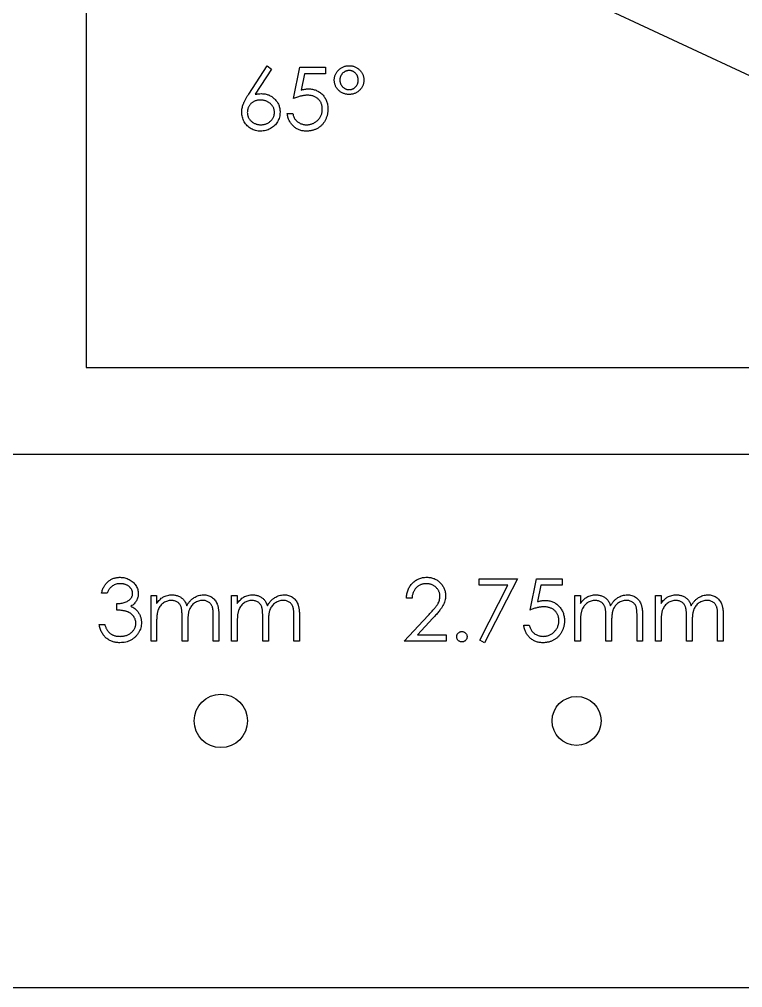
# Model space of a CAD drawing. Header units: millimetres. Extents: x 0 to 250, y -15 to 112.
# Drawn here: x 168.7 to 209.3, y 0 to 54.5 of the extents above; entities that cross this region are included whole.
import ezdxf

# ---------------------------------------------------------------- set-up
doc = ezdxf.new("R2010")
doc.units = ezdxf.units.MM

msp = doc.modelspace()

# ---------------------------------------------------------------- linework, layer by layer
at = {"color": 7, "linetype": 'Continuous', "lineweight": 25}
for p, q in [((172.426, 68.678), (172.426, 34.868)), ((244.93, 34.868), (172.426, 68.678)), ((181.564, 50.248), (182.609, 51.845)), ((182.609, 51.845), (182.851, 51.655)), ((184.09, 50.006), (184.449, 51.756)), ((184.449, 51.756), (185.885, 51.756)), ((185.885, 51.756), (185.885, 51.397)), ((182.851, 51.655), (181.926, 50.241)), ((184.694, 51.397), (184.506, 50.476)), ((185.885, 51.397), (184.694, 51.397)), ((183.731, 49.153), (184.045, 49.153)), ((172.426, 34.868), (244.93, 34.868)), ((0, 30), (250, 30)), ((194.516, 22.987), (196.67, 22.987)), ((194.516, 22.628), (194.516, 22.987)), ((196.67, 22.987), (194.83, 19.397)), ((197.388, 21.237), (197.747, 22.987)), ((197.747, 22.987), (199.182, 22.987)), ((199.182, 22.987), (199.182, 22.628)), ((196.138, 22.628), (194.516, 22.628)), ((194.559, 19.547), (196.138, 22.628)), ((197.992, 22.628), (197.803, 21.707)), ((199.182, 22.628), (197.992, 22.628)), ((173.605, 22.179), (173.291, 22.179)), ((176.073, 22.045), (176.388, 22.045)), ((176.073, 19.487), (176.073, 22.045)), ((176.388, 22.045), (176.388, 21.6)), ((180.605, 22.045), (180.92, 22.045)), ((180.605, 19.487), (180.605, 22.045)), ((180.92, 22.045), (180.92, 21.6)), ((190.747, 21.91), (190.432, 21.91)), ((199.9, 22.045), (200.214, 22.045)), ((199.9, 19.487), (199.9, 22.045)), ((200.214, 22.045), (200.214, 21.6)), ((204.432, 22.045), (204.747, 22.045)), ((204.432, 19.487), (204.432, 22.045)), ((204.747, 22.045), (204.747, 21.6)), ((174.144, 21.237), (174.144, 21.596)), ((177.823, 19.487), (177.823, 20.788)), ((179.573, 19.487), (179.573, 20.874)), ((179.888, 20.872), (179.888, 19.487)), ((182.355, 19.487), (182.355, 20.788)), ((184.105, 19.487), (184.105, 20.874)), ((184.42, 20.872), (184.42, 19.487)), ((190.298, 19.487), (191.655, 20.935)), ((191.923, 20.781), (191.047, 19.846)), ((201.65, 19.487), (201.65, 20.788)), ((203.4, 19.487), (203.4, 20.874)), ((203.714, 20.872), (203.714, 19.487)), ((206.182, 19.487), (206.182, 20.788)), ((207.932, 19.487), (207.932, 20.874)), ((208.247, 20.872), (208.247, 19.487)), ((173.157, 20.429), (173.471, 20.429)), ((176.388, 20.563), (176.388, 19.487)), ((178.138, 20.482), (178.138, 19.487)), ((180.92, 20.563), (180.92, 19.487)), ((182.67, 20.482), (182.67, 19.487)), ((197.029, 20.384), (197.343, 20.384)), ((200.214, 20.563), (200.214, 19.487)), ((201.964, 20.482), (201.964, 19.487)), ((204.747, 20.563), (204.747, 19.487)), ((206.497, 20.482), (206.497, 19.487)), ((191.047, 19.846), (192.676, 19.846)), ((192.676, 19.846), (192.676, 19.487)), ((176.388, 19.487), (176.073, 19.487)), ((178.138, 19.487), (177.823, 19.487)), ((179.888, 19.487), (179.573, 19.487)), ((180.92, 19.487), (180.605, 19.487)), ((182.67, 19.487), (182.355, 19.487)), ((184.42, 19.487), (184.105, 19.487)), ((192.676, 19.487), (190.298, 19.487)), ((194.83, 19.397), (194.559, 19.547)), ((200.214, 19.487), (199.9, 19.487)), ((201.964, 19.487), (201.65, 19.487)), ((203.714, 19.487), (203.4, 19.487)), ((204.747, 19.487), (204.432, 19.487)), ((206.497, 19.487), (206.182, 19.487)), ((208.247, 19.487), (207.932, 19.487)), ((0, 0), (250, 0))]:
    msp.add_line(p, q, dxfattribs=at)
for centre, radius in [((180, 15), 1.5), ((200, 15), 1.375)]:
    msp.add_circle(centre, radius, dxfattribs=at)
for points, knots in [([(186.378, 51.045), (186.379, 51.072), (186.381, 51.125), (186.392, 51.204), (186.412, 51.28), (186.438, 51.353), (186.475, 51.422), (186.516, 51.489), (186.567, 51.552), (186.624, 51.612), (186.687, 51.666), (186.753, 51.715), (186.823, 51.755), (186.895, 51.788), (186.971, 51.814), (187.049, 51.832), (187.13, 51.844), (187.185, 51.845), (187.213, 51.845)], [0, 0, 0, 0, 0.063376, 0.124566, 0.185441, 0.245343, 0.305371, 0.366677, 0.429563, 0.494398, 0.559738, 0.623039, 0.685369, 0.747142, 0.808915, 0.871118, 0.934469, 1, 1, 1, 1]), ([(187.213, 51.845), (187.241, 51.845), (187.297, 51.844), (187.378, 51.832), (187.456, 51.814), (187.53, 51.788), (187.602, 51.754), (187.671, 51.715), (187.737, 51.667), (187.797, 51.611), (187.854, 51.552), (187.903, 51.488), (187.945, 51.421), (187.98, 51.351), (188.006, 51.277), (188.024, 51.2), (188.037, 51.12), (188.038, 51.065), (188.039, 51.038)], [0, 0, 0, 0, 0.0655275, 0.1288745, 0.190543, 0.2523127, 0.3130914, 0.3749454, 0.4378019, 0.5023222, 0.5667779, 0.6294162, 0.6904295, 0.7511862, 0.8114114, 0.8726779, 0.9355627, 1, 1, 1, 1]), ([(187.216, 51.576), (187.198, 51.576), (187.163, 51.574), (187.112, 51.568), (187.063, 51.554), (187.016, 51.538), (186.97, 51.515), (186.927, 51.488), (186.885, 51.456), (186.846, 51.419), (186.81, 51.38), (186.779, 51.336), (186.752, 51.292), (186.73, 51.245), (186.713, 51.196), (186.702, 51.145), (186.693, 51.092), (186.693, 51.056), (186.692, 51.038)], [0, 0, 0, 0, 0.063119, 0.125041, 0.184969, 0.244778, 0.305665, 0.36722, 0.42958, 0.494377, 0.559218, 0.622427, 0.684257, 0.746299, 0.807693, 0.869865, 0.934401, 1, 1, 1, 1]), ([(187.725, 51.034), (187.724, 51.053), (187.724, 51.09), (187.716, 51.144), (187.704, 51.196), (187.688, 51.246), (187.667, 51.293), (187.642, 51.338), (187.612, 51.381), (187.577, 51.42), (187.539, 51.457), (187.499, 51.489), (187.457, 51.516), (187.412, 51.538), (187.366, 51.556), (187.317, 51.567), (187.267, 51.575), (187.233, 51.576), (187.216, 51.576)], [0, 0, 0, 0, 0.068539, 0.134195, 0.198398, 0.260702, 0.322776, 0.384867, 0.447975, 0.512089, 0.575479, 0.637415, 0.697469, 0.75684, 0.816518, 0.875787, 0.937376, 1, 1, 1, 1]), ([(187.206, 50.23), (187.178, 50.231), (187.122, 50.232), (187.04, 50.244), (186.961, 50.261), (186.886, 50.288), (186.814, 50.321), (186.745, 50.361), (186.679, 50.409), (186.618, 50.464), (186.562, 50.524), (186.513, 50.588), (186.471, 50.655), (186.437, 50.727), (186.41, 50.801), (186.392, 50.879), (186.38, 50.961), (186.379, 51.016), (186.378, 51.045)], [0, 0, 0, 0, 0.065555, 0.129478, 0.191717, 0.253003, 0.313797, 0.375166, 0.43753, 0.501545, 0.565126, 0.627273, 0.688269, 0.748802, 0.809757, 0.871594, 0.934445, 1, 1, 1, 1]), ([(186.692, 51.038), (186.693, 51.02), (186.693, 50.984), (186.702, 50.932), (186.713, 50.881), (186.73, 50.833), (186.752, 50.786), (186.779, 50.741), (186.811, 50.698), (186.847, 50.658), (186.886, 50.621), (186.928, 50.589), (186.971, 50.561), (187.016, 50.539), (187.063, 50.521), (187.112, 50.508), (187.162, 50.501), (187.196, 50.5), (187.213, 50.499)], [0, 0, 0, 0, 0.0650201, 0.1281457, 0.1905682, 0.2522101, 0.3137365, 0.3765398, 0.4405001, 0.5062282, 0.571902, 0.6350276, 0.6961185, 0.7572502, 0.8168008, 0.8769698, 0.9374693, 1, 1, 1, 1]), ([(188.039, 51.038), (188.038, 51.01), (188.037, 50.955), (188.024, 50.875), (188.006, 50.797), (187.979, 50.723), (187.944, 50.653), (187.903, 50.585), (187.852, 50.523), (187.796, 50.462), (187.734, 50.408), (187.669, 50.36), (187.6, 50.32), (187.527, 50.287), (187.452, 50.262), (187.373, 50.244), (187.291, 50.232), (187.235, 50.231), (187.206, 50.23)], [0, 0, 0, 0, 0.064644, 0.127202, 0.188677, 0.249283, 0.309724, 0.37042, 0.432638, 0.496759, 0.560989, 0.623519, 0.685051, 0.7465, 0.807773, 0.870178, 0.934271, 1, 1, 1, 1]), ([(187.213, 50.499), (187.231, 50.5), (187.264, 50.5), (187.314, 50.509), (187.362, 50.52), (187.409, 50.538), (187.453, 50.56), (187.495, 50.587), (187.536, 50.618), (187.574, 50.654), (187.609, 50.694), (187.64, 50.736), (187.667, 50.781), (187.687, 50.828), (187.705, 50.876), (187.716, 50.927), (187.724, 50.979), (187.724, 51.015), (187.725, 51.034)], [0, 0, 0, 0, 0.0623168, 0.1235976, 0.1833822, 0.2435791, 0.303467, 0.3640434, 0.4266572, 0.4912159, 0.5558873, 0.6193493, 0.6816661, 0.7442798, 0.8057858, 0.8688857, 0.9334219, 1, 1, 1, 1]), ([(181.173, 49.232), (181.174, 49.268), (181.177, 49.341), (181.194, 49.453), (181.221, 49.567), (181.251, 49.664), (181.283, 49.743), (181.31, 49.807), (181.343, 49.873), (181.378, 49.942), (181.419, 50.015), (181.463, 50.09), (181.512, 50.168), (181.547, 50.221), (181.564, 50.248)], [0, 0, 0, 0, 0.097818, 0.199726, 0.305276, 0.415811, 0.474472, 0.537274, 0.603657, 0.674299, 0.749834, 0.828598, 0.912378, 1, 1, 1, 1]), ([(181.926, 50.241), (181.988, 50.251), (182.108, 50.27), (182.229, 50.273), (182.289, 50.275)], [0, 0, 0, 0, 0.512659, 1, 1, 1, 1]), ([(182.289, 50.275), (182.324, 50.274), (182.394, 50.272), (182.497, 50.258), (182.596, 50.235), (182.69, 50.202), (182.781, 50.159), (182.867, 50.108), (182.949, 50.046), (183.026, 49.977), (183.096, 49.9), (183.159, 49.819), (183.211, 49.733), (183.253, 49.642), (183.286, 49.547), (183.31, 49.448), (183.324, 49.344), (183.326, 49.274), (183.327, 49.238)], [0, 0, 0, 0, 0.0652308, 0.1284049, 0.1900671, 0.2509434, 0.3115458, 0.3728628, 0.4350237, 0.4990717, 0.5630911, 0.6255101, 0.68668, 0.7472825, 0.8085635, 0.8707421, 0.934341, 1, 1, 1, 1]), ([(184.861, 50.185), (184.834, 50.185), (184.778, 50.183), (184.692, 50.175), (184.602, 50.16), (184.507, 50.141), (184.409, 50.115), (184.306, 50.084), (184.199, 50.048), (184.127, 50.02), (184.09, 50.006)], [0, 0, 0, 0, 0.102203, 0.211023, 0.3251, 0.446502, 0.573788, 0.708901, 0.850358, 1, 1, 1, 1]), ([(184.506, 50.476), (184.543, 50.486), (184.615, 50.506), (184.72, 50.528), (184.821, 50.541), (184.886, 50.543), (184.918, 50.544)], [0, 0, 0, 0, 0.2750684, 0.5329015, 0.7739735, 1, 1, 1, 1]), ([(185.705, 49.413), (185.705, 49.441), (185.703, 49.496), (185.693, 49.576), (185.675, 49.652), (185.649, 49.724), (185.617, 49.792), (185.577, 49.857), (185.53, 49.917), (185.476, 49.972), (185.417, 50.022), (185.351, 50.066), (185.281, 50.102), (185.207, 50.134), (185.127, 50.156), (185.043, 50.173), (184.953, 50.183), (184.892, 50.185), (184.861, 50.185)], [0, 0, 0, 0, 0.065351, 0.127916, 0.18836, 0.247216, 0.30563, 0.36377, 0.422661, 0.482687, 0.5433, 0.604118, 0.664965, 0.727413, 0.791468, 0.858055, 0.927037, 1, 1, 1, 1]), ([(184.918, 50.544), (184.957, 50.543), (185.034, 50.542), (185.146, 50.526), (185.254, 50.501), (185.356, 50.465), (185.453, 50.421), (185.543, 50.364), (185.629, 50.299), (185.709, 50.224), (185.782, 50.141), (185.846, 50.051), (185.9, 49.957), (185.943, 49.856), (185.978, 49.75), (186.001, 49.638), (186.017, 49.52), (186.019, 49.44), (186.019, 49.399)], [0, 0, 0, 0, 0.065808, 0.129394, 0.190894, 0.251281, 0.310815, 0.370371, 0.430768, 0.492881, 0.555104, 0.616067, 0.677256, 0.73826, 0.800762, 0.864778, 0.931045, 1, 1, 1, 1]), ([(182.223, 49.916), (182.196, 49.915), (182.144, 49.914), (182.068, 49.905), (181.995, 49.888), (181.926, 49.867), (181.861, 49.838), (181.801, 49.803), (181.744, 49.761), (181.691, 49.714), (181.643, 49.662), (181.602, 49.606), (181.566, 49.549), (181.537, 49.488), (181.515, 49.425), (181.499, 49.359), (181.49, 49.29), (181.488, 49.243), (181.487, 49.219)], [0, 0, 0, 0, 0.070599, 0.137901, 0.203196, 0.26679, 0.329106, 0.390654, 0.452653, 0.515748, 0.577926, 0.63893, 0.698351, 0.757296, 0.816394, 0.876267, 0.936817, 1, 1, 1, 1]), ([(183.013, 49.219), (183.012, 49.243), (183.011, 49.29), (182.999, 49.359), (182.982, 49.425), (182.957, 49.488), (182.923, 49.549), (182.883, 49.607), (182.836, 49.662), (182.782, 49.714), (182.723, 49.761), (182.66, 49.803), (182.595, 49.838), (182.527, 49.867), (182.455, 49.888), (182.38, 49.905), (182.302, 49.914), (182.25, 49.915), (182.223, 49.916)], [0, 0, 0, 0, 0.061138, 0.119994, 0.178225, 0.236256, 0.294929, 0.354716, 0.41673, 0.480664, 0.545832, 0.609758, 0.672971, 0.736017, 0.799839, 0.864775, 0.931088, 1, 1, 1, 1]), ([(182.233, 48.166), (182.186, 48.167), (182.093, 48.171), (181.956, 48.197), (181.824, 48.241), (181.698, 48.301), (181.582, 48.377), (181.478, 48.469), (181.387, 48.574), (181.311, 48.693), (181.25, 48.82), (181.205, 48.953), (181.179, 49.091), (181.175, 49.185), (181.173, 49.232)], [0, 0, 0, 0, 0.084335, 0.167052, 0.249566, 0.33274, 0.415915, 0.497828, 0.580373, 0.6646, 0.749467, 0.83251, 0.915639, 1, 1, 1, 1]), ([(181.487, 49.219), (181.488, 49.195), (181.489, 49.149), (181.5, 49.081), (181.517, 49.015), (181.543, 48.952), (181.573, 48.891), (181.613, 48.834), (181.657, 48.778), (181.71, 48.727), (181.767, 48.68), (181.827, 48.638), (181.89, 48.603), (181.957, 48.575), (182.026, 48.552), (182.098, 48.536), (182.173, 48.527), (182.224, 48.526), (182.25, 48.525)], [0, 0, 0, 0, 0.061842, 0.121262, 0.180746, 0.239231, 0.298308, 0.358183, 0.420359, 0.484792, 0.549938, 0.613718, 0.676681, 0.739154, 0.8022, 0.86674, 0.93205, 1, 1, 1, 1]), ([(183.327, 49.238), (183.326, 49.189), (183.323, 49.093), (183.295, 48.952), (183.252, 48.819), (183.19, 48.694), (183.113, 48.578), (183.019, 48.475), (182.911, 48.383), (182.79, 48.306), (182.659, 48.244), (182.522, 48.199), (182.379, 48.171), (182.282, 48.168), (182.233, 48.166)], [0, 0, 0, 0, 0.085948, 0.169125, 0.250399, 0.33229, 0.413364, 0.494172, 0.576022, 0.660757, 0.745783, 0.830044, 0.914028, 1, 1, 1, 1]), ([(182.25, 48.525), (182.276, 48.526), (182.327, 48.527), (182.402, 48.536), (182.474, 48.552), (182.543, 48.575), (182.61, 48.603), (182.673, 48.638), (182.733, 48.68), (182.79, 48.727), (182.842, 48.779), (182.888, 48.834), (182.926, 48.892), (182.958, 48.952), (182.983, 49.015), (183, 49.081), (183.011, 49.149), (183.012, 49.195), (183.013, 49.219)], [0, 0, 0, 0, 0.067962, 0.133283, 0.197835, 0.260892, 0.323377, 0.38635, 0.449638, 0.514795, 0.57924, 0.641814, 0.701359, 0.760727, 0.819222, 0.878716, 0.938147, 1, 1, 1, 1]), ([(184.799, 48.166), (184.764, 48.167), (184.695, 48.168), (184.595, 48.182), (184.498, 48.203), (184.406, 48.233), (184.318, 48.272), (184.234, 48.32), (184.153, 48.375), (184.079, 48.44), (184.01, 48.511), (183.948, 48.588), (183.893, 48.67), (183.845, 48.757), (183.805, 48.848), (183.773, 48.945), (183.747, 49.047), (183.736, 49.118), (183.731, 49.153)], [0, 0, 0, 0, 0.065421, 0.128708, 0.190236, 0.250724, 0.310637, 0.370766, 0.431615, 0.493523, 0.555883, 0.617342, 0.678668, 0.740711, 0.802985, 0.866803, 0.932347, 1, 1, 1, 1]), ([(184.045, 49.153), (184.053, 49.12), (184.068, 49.056), (184.1, 48.965), (184.14, 48.885), (184.187, 48.814), (184.244, 48.751), (184.309, 48.696), (184.381, 48.645), (184.461, 48.604), (184.546, 48.568), (184.635, 48.544), (184.725, 48.527), (184.786, 48.526), (184.817, 48.525)], [0, 0, 0, 0, 0.094687, 0.181994, 0.264377, 0.34218, 0.418618, 0.496509, 0.577369, 0.661511, 0.746733, 0.831258, 0.915206, 1, 1, 1, 1]), ([(186.019, 49.399), (186.019, 49.371), (186.017, 49.314), (186.011, 49.23), (185.998, 49.148), (185.98, 49.067), (185.958, 48.988), (185.931, 48.911), (185.897, 48.837), (185.861, 48.763), (185.819, 48.693), (185.774, 48.627), (185.725, 48.565), (185.673, 48.507), (185.617, 48.454), (185.557, 48.405), (185.495, 48.36), (185.428, 48.32), (185.359, 48.283), (185.286, 48.252), (185.212, 48.225), (185.134, 48.204), (185.054, 48.187), (184.971, 48.175), (184.886, 48.167), (184.828, 48.166), (184.799, 48.166)], [0, 0, 0, 0, 0.044014, 0.087434, 0.130118, 0.172554, 0.214555, 0.256298, 0.298438, 0.340849, 0.382715, 0.423924, 0.464246, 0.504074, 0.543862, 0.583567, 0.623094, 0.663229, 0.703551, 0.743938, 0.784541, 0.82575, 0.867757, 0.910745, 0.954914, 1, 1, 1, 1]), ([(184.817, 48.525), (184.847, 48.526), (184.906, 48.527), (184.993, 48.54), (185.077, 48.559), (185.157, 48.588), (185.234, 48.622), (185.307, 48.667), (185.378, 48.719), (185.445, 48.778), (185.505, 48.843), (185.559, 48.912), (185.604, 48.986), (185.642, 49.064), (185.67, 49.145), (185.691, 49.231), (185.703, 49.32), (185.704, 49.381), (185.705, 49.413)], [0, 0, 0, 0, 0.0642073, 0.1264247, 0.1876803, 0.2482164, 0.3083051, 0.369661, 0.4316986, 0.4959469, 0.559758, 0.6222954, 0.6839106, 0.7450924, 0.8067402, 0.8690866, 0.93329, 1, 1, 1, 1]), ([(173.291, 22.179), (173.3, 22.214), (173.317, 22.283), (173.351, 22.382), (173.389, 22.475), (173.434, 22.561), (173.484, 22.642), (173.541, 22.715), (173.602, 22.784), (173.67, 22.845), (173.741, 22.9), (173.816, 22.946), (173.895, 22.987), (173.976, 23.02), (174.061, 23.045), (174.149, 23.063), (174.24, 23.075), (174.302, 23.076), (174.333, 23.077)], [0, 0, 0, 0, 0.0726253, 0.1419766, 0.2089849, 0.2739569, 0.3368893, 0.398745, 0.4601159, 0.5208249, 0.5809945, 0.6401519, 0.6986225, 0.7572711, 0.8164267, 0.876254, 0.9371653, 1, 1, 1, 1]), ([(174.333, 23.077), (174.379, 23.075), (174.469, 23.073), (174.602, 23.048), (174.73, 23.008), (174.852, 22.954), (174.965, 22.887), (175.066, 22.807), (175.153, 22.715), (175.226, 22.615), (175.283, 22.507), (175.325, 22.396), (175.351, 22.283), (175.354, 22.206), (175.355, 22.167)], [0, 0, 0, 0, 0.090254, 0.17854, 0.266093, 0.354631, 0.441886, 0.525747, 0.608114, 0.690197, 0.770821, 0.848326, 0.924012, 1, 1, 1, 1]), ([(190.432, 21.91), (190.434, 21.952), (190.438, 22.034), (190.457, 22.153), (190.484, 22.267), (190.522, 22.375), (190.57, 22.477), (190.626, 22.574), (190.694, 22.665), (190.77, 22.75), (190.853, 22.827), (190.942, 22.893), (191.036, 22.95), (191.134, 22.997), (191.237, 23.032), (191.345, 23.058), (191.458, 23.074), (191.535, 23.076), (191.574, 23.077)], [0, 0, 0, 0, 0.068791, 0.135103, 0.198979, 0.261904, 0.323495, 0.385195, 0.446969, 0.509765, 0.572251, 0.633405, 0.693251, 0.752583, 0.812579, 0.873275, 0.93555, 1, 1, 1, 1]), ([(191.574, 23.077), (191.612, 23.076), (191.688, 23.074), (191.798, 23.059), (191.902, 23.035), (192.002, 23.002), (192.095, 22.957), (192.182, 22.903), (192.265, 22.841), (192.34, 22.768), (192.408, 22.69), (192.467, 22.606), (192.518, 22.52), (192.56, 22.43), (192.591, 22.336), (192.615, 22.24), (192.628, 22.139), (192.63, 22.071), (192.631, 22.036)], [0, 0, 0, 0, 0.0694755, 0.1365168, 0.2007888, 0.2638297, 0.325735, 0.3872907, 0.4495092, 0.5129678, 0.5762752, 0.6375801, 0.6979026, 0.7571721, 0.8165985, 0.8766532, 0.9372896, 1, 1, 1, 1]), ([(174.337, 22.718), (174.298, 22.716), (174.22, 22.714), (174.108, 22.69), (174.003, 22.652), (173.924, 22.606), (173.865, 22.562), (173.823, 22.523), (173.781, 22.479), (173.743, 22.429), (173.705, 22.375), (173.67, 22.314), (173.636, 22.249), (173.616, 22.203), (173.605, 22.179)], [0, 0, 0, 0, 0.122712, 0.239685, 0.351816, 0.463766, 0.520818, 0.579448, 0.640604, 0.705298, 0.773634, 0.844669, 0.920057, 1, 1, 1, 1]), ([(175.041, 22.169), (175.041, 22.187), (175.04, 22.223), (175.03, 22.276), (175.014, 22.328), (174.993, 22.378), (174.964, 22.425), (174.929, 22.471), (174.889, 22.514), (174.842, 22.555), (174.791, 22.594), (174.736, 22.627), (174.677, 22.655), (174.616, 22.678), (174.551, 22.696), (174.483, 22.708), (174.411, 22.716), (174.362, 22.717), (174.337, 22.718)], [0, 0, 0, 0, 0.055275, 0.109966, 0.163247, 0.218076, 0.273301, 0.330909, 0.390995, 0.454176, 0.518862, 0.583311, 0.648517, 0.715031, 0.782502, 0.852323, 0.924928, 1, 1, 1, 1]), ([(191.558, 22.718), (191.53, 22.717), (191.477, 22.716), (191.398, 22.706), (191.322, 22.689), (191.251, 22.666), (191.182, 22.636), (191.117, 22.599), (191.056, 22.556), (190.999, 22.506), (190.946, 22.451), (190.899, 22.389), (190.859, 22.322), (190.823, 22.25), (190.795, 22.173), (190.773, 22.09), (190.755, 22.002), (190.749, 21.941), (190.747, 21.91)], [0, 0, 0, 0, 0.064439, 0.126547, 0.186887, 0.245878, 0.304041, 0.362191, 0.420976, 0.48066, 0.5406, 0.600689, 0.661936, 0.724443, 0.789038, 0.856314, 0.926352, 1, 1, 1, 1]), ([(192.317, 22.008), (192.316, 22.032), (192.315, 22.079), (192.304, 22.148), (192.287, 22.215), (192.263, 22.279), (192.232, 22.34), (192.193, 22.399), (192.149, 22.456), (192.098, 22.509), (192.041, 22.558), (191.982, 22.601), (191.919, 22.637), (191.852, 22.666), (191.783, 22.69), (191.711, 22.706), (191.635, 22.716), (191.584, 22.717), (191.558, 22.718)], [0, 0, 0, 0, 0.061965, 0.122122, 0.180988, 0.239933, 0.299906, 0.359989, 0.421776, 0.486576, 0.551535, 0.615018, 0.677259, 0.73973, 0.80305, 0.866495, 0.931973, 1, 1, 1, 1]), ([(174.144, 21.596), (174.187, 21.597), (174.272, 21.598), (174.396, 21.615), (174.514, 21.64), (174.625, 21.676), (174.726, 21.719), (174.813, 21.769), (174.886, 21.825), (174.943, 21.886), (174.987, 21.953), (175.019, 22.022), (175.038, 22.094), (175.04, 22.144), (175.041, 22.169)], [0, 0, 0, 0, 0.1101656, 0.2157873, 0.3180274, 0.417574, 0.5116505, 0.5961621, 0.6729345, 0.7436696, 0.810677, 0.874059, 0.9366963, 1, 1, 1, 1]), ([(175.355, 22.167), (175.354, 22.13), (175.352, 22.058), (175.333, 21.952), (175.3, 21.853), (175.255, 21.759), (175.197, 21.671), (175.126, 21.589), (175.043, 21.513), (174.979, 21.47), (174.947, 21.447)], [0, 0, 0, 0, 0.1280675, 0.2506083, 0.3706302, 0.4900722, 0.6103748, 0.7343131, 0.8632165, 1, 1, 1, 1]), ([(176.388, 21.6), (176.416, 21.639), (176.47, 21.714), (176.559, 21.812), (176.648, 21.895), (176.712, 21.939), (176.742, 21.96)], [0, 0, 0, 0, 0.283595, 0.543395, 0.780646, 1, 1, 1, 1]), ([(176.742, 21.96), (176.784, 21.98), (176.867, 22.019), (176.999, 22.06), (177.133, 22.084), (177.224, 22.088), (177.27, 22.089)], [0, 0, 0, 0, 0.253734, 0.503035, 0.750014, 1, 1, 1, 1]), ([(177.27, 22.089), (177.3, 22.088), (177.362, 22.086), (177.452, 22.073), (177.54, 22.05), (177.625, 22.017), (177.704, 21.978), (177.777, 21.932), (177.843, 21.88), (177.901, 21.821), (177.953, 21.751), (178.002, 21.67), (178.046, 21.576), (178.071, 21.508), (178.084, 21.472)], [0, 0, 0, 0, 0.084152, 0.166532, 0.248836, 0.331246, 0.412957, 0.490494, 0.566156, 0.639987, 0.716765, 0.802144, 0.895833, 1, 1, 1, 1]), ([(178.084, 21.472), (178.097, 21.497), (178.124, 21.545), (178.17, 21.614), (178.217, 21.678), (178.267, 21.738), (178.319, 21.794), (178.375, 21.845), (178.432, 21.891), (178.512, 21.945), (178.616, 22.003), (178.746, 22.053), (178.883, 22.084), (178.975, 22.088), (179.022, 22.089)], [0, 0, 0, 0, 0.071766, 0.141226, 0.209116, 0.27484, 0.339483, 0.402476, 0.464942, 0.526833, 0.647415, 0.765562, 0.881615, 1, 1, 1, 1]), ([(179.022, 22.089), (179.065, 22.088), (179.148, 22.085), (179.271, 22.06), (179.385, 22.017), (179.49, 21.959), (179.585, 21.886), (179.668, 21.799), (179.738, 21.698), (179.783, 21.604), (179.814, 21.521), (179.833, 21.45), (179.85, 21.371), (179.864, 21.286), (179.874, 21.193), (179.882, 21.093), (179.887, 20.985), (179.887, 20.911), (179.888, 20.872)], [0, 0, 0, 0, 0.075604, 0.147965, 0.218797, 0.28947, 0.359724, 0.429708, 0.500497, 0.574429, 0.613947, 0.657155, 0.703973, 0.754939, 0.809707, 0.868833, 0.932385, 1, 1, 1, 1]), ([(180.92, 21.6), (180.948, 21.639), (181.002, 21.714), (181.091, 21.812), (181.18, 21.895), (181.244, 21.939), (181.274, 21.96)], [0, 0, 0, 0, 0.283595, 0.543395, 0.780646, 1, 1, 1, 1]), ([(181.274, 21.96), (181.316, 21.98), (181.399, 22.019), (181.531, 22.06), (181.665, 22.084), (181.756, 22.088), (181.802, 22.089)], [0, 0, 0, 0, 0.253734, 0.503035, 0.750014, 1, 1, 1, 1]), ([(181.802, 22.089), (181.833, 22.088), (181.894, 22.086), (181.984, 22.073), (182.072, 22.05), (182.157, 22.017), (182.236, 21.978), (182.31, 21.932), (182.375, 21.88), (182.433, 21.821), (182.486, 21.751), (182.534, 21.67), (182.578, 21.576), (182.603, 21.508), (182.616, 21.472)], [0, 0, 0, 0, 0.084152, 0.166532, 0.248836, 0.331246, 0.412957, 0.490494, 0.566156, 0.639987, 0.716765, 0.802144, 0.895833, 1, 1, 1, 1]), ([(182.616, 21.472), (182.629, 21.497), (182.656, 21.545), (182.702, 21.614), (182.749, 21.678), (182.799, 21.738), (182.852, 21.794), (182.907, 21.845), (182.964, 21.891), (183.044, 21.945), (183.148, 22.003), (183.278, 22.053), (183.415, 22.084), (183.507, 22.088), (183.554, 22.089)], [0, 0, 0, 0, 0.071766, 0.141226, 0.209116, 0.27484, 0.339483, 0.402476, 0.464942, 0.526833, 0.647415, 0.765562, 0.881615, 1, 1, 1, 1]), ([(183.554, 22.089), (183.597, 22.088), (183.681, 22.085), (183.803, 22.06), (183.917, 22.017), (184.022, 21.959), (184.117, 21.886), (184.2, 21.799), (184.27, 21.698), (184.315, 21.604), (184.346, 21.521), (184.365, 21.45), (184.382, 21.371), (184.396, 21.286), (184.406, 21.193), (184.414, 21.093), (184.419, 20.985), (184.419, 20.911), (184.42, 20.872)], [0, 0, 0, 0, 0.075604, 0.147965, 0.218797, 0.28947, 0.359724, 0.429708, 0.500497, 0.574429, 0.613947, 0.657155, 0.703973, 0.754939, 0.809707, 0.868833, 0.932385, 1, 1, 1, 1]), ([(191.655, 20.935), (191.688, 20.97), (191.752, 21.036), (191.841, 21.133), (191.922, 21.223), (191.994, 21.305), (192.056, 21.382), (192.111, 21.45), (192.155, 21.513), (192.203, 21.586), (192.249, 21.674), (192.288, 21.783), (192.313, 21.895), (192.316, 21.97), (192.317, 22.008)], [0, 0, 0, 0, 0.110803, 0.212829, 0.306101, 0.390647, 0.466924, 0.534481, 0.593587, 0.644557, 0.7362, 0.825024, 0.911986, 1, 1, 1, 1]), ([(192.631, 22.036), (192.629, 21.987), (192.626, 21.891), (192.597, 21.749), (192.553, 21.611), (192.499, 21.5), (192.444, 21.411), (192.395, 21.338), (192.338, 21.259), (192.271, 21.174), (192.196, 21.084), (192.113, 20.987), (192.021, 20.886), (191.957, 20.816), (191.923, 20.781)], [0, 0, 0, 0, 0.098702, 0.195672, 0.292422, 0.391343, 0.444462, 0.504229, 0.570352, 0.642546, 0.722288, 0.807921, 0.90047, 1, 1, 1, 1]), ([(200.214, 21.6), (200.243, 21.639), (200.297, 21.714), (200.386, 21.812), (200.475, 21.895), (200.539, 21.939), (200.569, 21.96)], [0, 0, 0, 0, 0.283595, 0.543395, 0.780646, 1, 1, 1, 1]), ([(200.569, 21.96), (200.611, 21.98), (200.694, 22.019), (200.826, 22.06), (200.96, 22.084), (201.051, 22.088), (201.096, 22.089)], [0, 0, 0, 0, 0.253734, 0.503035, 0.750014, 1, 1, 1, 1]), ([(201.096, 22.089), (201.127, 22.088), (201.189, 22.086), (201.279, 22.073), (201.367, 22.05), (201.452, 22.017), (201.531, 21.978), (201.604, 21.932), (201.67, 21.88), (201.728, 21.821), (201.78, 21.751), (201.828, 21.67), (201.873, 21.576), (201.898, 21.508), (201.91, 21.472)], [0, 0, 0, 0, 0.084152, 0.166532, 0.248836, 0.331246, 0.412957, 0.490494, 0.566156, 0.639987, 0.716765, 0.802144, 0.895833, 1, 1, 1, 1]), ([(201.91, 21.472), (201.924, 21.497), (201.951, 21.545), (201.996, 21.614), (202.044, 21.678), (202.094, 21.738), (202.146, 21.794), (202.201, 21.845), (202.259, 21.891), (202.339, 21.945), (202.442, 22.003), (202.573, 22.053), (202.709, 22.084), (202.802, 22.088), (202.849, 22.089)], [0, 0, 0, 0, 0.071766, 0.141226, 0.209116, 0.27484, 0.339483, 0.402476, 0.464942, 0.526833, 0.647415, 0.765562, 0.881615, 1, 1, 1, 1]), ([(202.849, 22.089), (202.891, 22.088), (202.975, 22.085), (203.098, 22.06), (203.212, 22.017), (203.317, 21.959), (203.412, 21.886), (203.495, 21.799), (203.565, 21.698), (203.61, 21.604), (203.641, 21.521), (203.66, 21.45), (203.677, 21.371), (203.691, 21.286), (203.701, 21.193), (203.709, 21.093), (203.714, 20.985), (203.714, 20.911), (203.714, 20.872)], [0, 0, 0, 0, 0.075604, 0.147965, 0.218797, 0.28947, 0.359724, 0.429708, 0.500497, 0.574429, 0.613947, 0.657155, 0.703973, 0.754939, 0.809707, 0.868833, 0.932385, 1, 1, 1, 1]), ([(204.747, 21.6), (204.775, 21.639), (204.829, 21.714), (204.918, 21.812), (205.007, 21.895), (205.071, 21.939), (205.101, 21.96)], [0, 0, 0, 0, 0.283595, 0.543395, 0.780646, 1, 1, 1, 1]), ([(205.101, 21.96), (205.143, 21.98), (205.226, 22.019), (205.358, 22.06), (205.492, 22.084), (205.583, 22.088), (205.629, 22.089)], [0, 0, 0, 0, 0.253734, 0.503035, 0.750014, 1, 1, 1, 1]), ([(205.629, 22.089), (205.659, 22.088), (205.721, 22.086), (205.811, 22.073), (205.899, 22.05), (205.984, 22.017), (206.063, 21.978), (206.136, 21.932), (206.202, 21.88), (206.26, 21.821), (206.312, 21.751), (206.361, 21.67), (206.405, 21.576), (206.43, 21.508), (206.443, 21.472)], [0, 0, 0, 0, 0.084152, 0.166532, 0.248836, 0.331246, 0.412957, 0.490494, 0.566156, 0.639987, 0.716765, 0.802144, 0.895833, 1, 1, 1, 1]), ([(206.443, 21.472), (206.456, 21.497), (206.483, 21.545), (206.529, 21.614), (206.576, 21.678), (206.626, 21.738), (206.678, 21.794), (206.734, 21.845), (206.791, 21.891), (206.871, 21.945), (206.975, 22.003), (207.105, 22.053), (207.242, 22.084), (207.334, 22.088), (207.381, 22.089)], [0, 0, 0, 0, 0.071766, 0.141226, 0.209116, 0.27484, 0.339483, 0.402476, 0.464942, 0.526833, 0.647415, 0.765562, 0.881615, 1, 1, 1, 1]), ([(207.381, 22.089), (207.424, 22.088), (207.507, 22.085), (207.63, 22.06), (207.744, 22.017), (207.849, 21.959), (207.944, 21.886), (208.027, 21.799), (208.097, 21.698), (208.142, 21.604), (208.173, 21.521), (208.192, 21.45), (208.209, 21.371), (208.223, 21.286), (208.233, 21.193), (208.241, 21.093), (208.246, 20.985), (208.246, 20.911), (208.247, 20.872)], [0, 0, 0, 0, 0.075604, 0.147965, 0.218797, 0.28947, 0.359724, 0.429708, 0.500497, 0.574429, 0.613947, 0.657155, 0.703973, 0.754939, 0.809707, 0.868833, 0.932385, 1, 1, 1, 1]), ([(175.221, 20.497), (175.219, 20.529), (175.216, 20.594), (175.193, 20.69), (175.155, 20.782), (175.101, 20.869), (175.036, 20.95), (174.959, 21.022), (174.871, 21.082), (174.79, 21.123), (174.718, 21.151), (174.657, 21.169), (174.588, 21.185), (174.513, 21.2), (174.431, 21.212), (174.341, 21.223), (174.245, 21.231), (174.178, 21.235), (174.144, 21.237)], [0, 0, 0, 0, 0.0669092, 0.1334854, 0.2010351, 0.2712343, 0.34288, 0.4138361, 0.4859766, 0.5602296, 0.5998842, 0.6440548, 0.6918919, 0.7446875, 0.8014918, 0.8628577, 0.9293284, 1, 1, 1, 1]), ([(174.947, 21.447), (174.984, 21.429), (175.058, 21.394), (175.158, 21.324), (175.25, 21.243), (175.3, 21.18), (175.326, 21.149)], [0, 0, 0, 0, 0.25388, 0.503009, 0.750291, 1, 1, 1, 1]), ([(177.215, 21.775), (177.177, 21.774), (177.101, 21.771), (176.99, 21.743), (176.882, 21.7), (176.78, 21.641), (176.687, 21.567), (176.605, 21.48), (176.536, 21.381), (176.49, 21.289), (176.46, 21.207), (176.441, 21.138), (176.424, 21.061), (176.412, 20.976), (176.399, 20.884), (176.394, 20.784), (176.388, 20.676), (176.388, 20.602), (176.388, 20.563)], [0, 0, 0, 0, 0.068677, 0.136871, 0.206114, 0.277538, 0.349772, 0.421251, 0.492911, 0.567027, 0.606614, 0.649704, 0.697303, 0.749086, 0.804881, 0.865485, 0.930237, 1, 1, 1, 1]), ([(177.823, 20.788), (177.823, 20.824), (177.823, 20.895), (177.821, 20.996), (177.815, 21.088), (177.81, 21.171), (177.801, 21.244), (177.791, 21.309), (177.78, 21.364), (177.761, 21.425), (177.733, 21.491), (177.686, 21.562), (177.629, 21.625), (177.561, 21.678), (177.485, 21.722), (177.401, 21.753), (177.31, 21.772), (177.247, 21.774), (177.215, 21.775)], [0, 0, 0, 0, 0.0825297, 0.1587789, 0.2277381, 0.2899457, 0.3454988, 0.3938963, 0.4363738, 0.4721223, 0.5363836, 0.5990779, 0.6619482, 0.7263105, 0.7917711, 0.8586473, 0.9273053, 1, 1, 1, 1]), ([(178.967, 21.775), (178.927, 21.774), (178.849, 21.771), (178.734, 21.743), (178.624, 21.7), (178.522, 21.637), (178.428, 21.562), (178.347, 21.473), (178.281, 21.373), (178.235, 21.28), (178.207, 21.196), (178.188, 21.123), (178.173, 21.04), (178.159, 20.947), (178.15, 20.845), (178.142, 20.732), (178.138, 20.61), (178.138, 20.526), (178.138, 20.482)], [0, 0, 0, 0, 0.068158, 0.134707, 0.201865, 0.270788, 0.340024, 0.408083, 0.476813, 0.547346, 0.58564, 0.628865, 0.677153, 0.730803, 0.789807, 0.854325, 0.924365, 1, 1, 1, 1]), ([(179.573, 20.874), (179.573, 20.906), (179.573, 20.969), (179.571, 21.06), (179.565, 21.142), (179.56, 21.216), (179.551, 21.282), (179.541, 21.34), (179.529, 21.391), (179.511, 21.447), (179.481, 21.509), (179.435, 21.576), (179.378, 21.634), (179.311, 21.684), (179.236, 21.725), (179.152, 21.755), (179.062, 21.773), (178.999, 21.774), (178.967, 21.775)], [0, 0, 0, 0, 0.078343, 0.150563, 0.216151, 0.27568, 0.328707, 0.375904, 0.417302, 0.452693, 0.517265, 0.581217, 0.645322, 0.712024, 0.78013, 0.850218, 0.922649, 1, 1, 1, 1]), ([(181.747, 21.775), (181.709, 21.774), (181.633, 21.771), (181.522, 21.743), (181.414, 21.7), (181.312, 21.641), (181.219, 21.567), (181.137, 21.48), (181.068, 21.381), (181.022, 21.289), (180.993, 21.207), (180.973, 21.138), (180.956, 21.061), (180.944, 20.976), (180.932, 20.884), (180.926, 20.784), (180.92, 20.676), (180.92, 20.602), (180.92, 20.563)], [0, 0, 0, 0, 0.068677, 0.136871, 0.206114, 0.277538, 0.349772, 0.421251, 0.492911, 0.567027, 0.606614, 0.649704, 0.697303, 0.749086, 0.804881, 0.865485, 0.930237, 1, 1, 1, 1]), ([(182.355, 20.788), (182.355, 20.824), (182.355, 20.895), (182.353, 20.996), (182.347, 21.088), (182.342, 21.171), (182.333, 21.244), (182.324, 21.309), (182.312, 21.364), (182.293, 21.425), (182.265, 21.491), (182.219, 21.562), (182.161, 21.625), (182.093, 21.678), (182.017, 21.722), (181.933, 21.753), (181.842, 21.772), (181.779, 21.774), (181.747, 21.775)], [0, 0, 0, 0, 0.08253, 0.158779, 0.227738, 0.289946, 0.345499, 0.393896, 0.436374, 0.472122, 0.536384, 0.599078, 0.661948, 0.726311, 0.791771, 0.858647, 0.927305, 1, 1, 1, 1]), ([(183.499, 21.775), (183.459, 21.774), (183.381, 21.771), (183.267, 21.743), (183.157, 21.7), (183.054, 21.637), (182.96, 21.562), (182.879, 21.473), (182.813, 21.373), (182.767, 21.28), (182.739, 21.196), (182.72, 21.123), (182.705, 21.04), (182.691, 20.947), (182.682, 20.845), (182.674, 20.732), (182.67, 20.61), (182.67, 20.526), (182.67, 20.482)], [0, 0, 0, 0, 0.0681582, 0.1347066, 0.201865, 0.2707883, 0.3400243, 0.4080827, 0.4768132, 0.5473461, 0.5856398, 0.628865, 0.6771532, 0.7308028, 0.7898066, 0.854325, 0.9243651, 1, 1, 1, 1]), ([(184.105, 20.874), (184.105, 20.906), (184.105, 20.969), (184.103, 21.06), (184.097, 21.142), (184.092, 21.216), (184.083, 21.282), (184.073, 21.34), (184.061, 21.391), (184.043, 21.447), (184.013, 21.509), (183.967, 21.576), (183.91, 21.634), (183.843, 21.684), (183.768, 21.725), (183.684, 21.755), (183.594, 21.773), (183.531, 21.774), (183.499, 21.775)], [0, 0, 0, 0, 0.078343, 0.150563, 0.216151, 0.27568, 0.328707, 0.375904, 0.417302, 0.452693, 0.517265, 0.581217, 0.645322, 0.712024, 0.78013, 0.850218, 0.922649, 1, 1, 1, 1]), ([(198.159, 21.416), (198.132, 21.416), (198.076, 21.415), (197.99, 21.406), (197.899, 21.392), (197.805, 21.372), (197.706, 21.346), (197.604, 21.316), (197.497, 21.279), (197.425, 21.251), (197.388, 21.237)], [0, 0, 0, 0, 0.102203, 0.211023, 0.3251, 0.446502, 0.573788, 0.708901, 0.850358, 1, 1, 1, 1]), ([(197.803, 21.707), (197.84, 21.718), (197.912, 21.737), (198.018, 21.759), (198.119, 21.773), (198.184, 21.775), (198.216, 21.775)], [0, 0, 0, 0, 0.275068, 0.532901, 0.773973, 1, 1, 1, 1]), ([(199.003, 20.644), (199.002, 20.672), (199.001, 20.727), (198.99, 20.807), (198.972, 20.883), (198.947, 20.955), (198.914, 21.024), (198.875, 21.088), (198.828, 21.148), (198.774, 21.203), (198.714, 21.254), (198.649, 21.297), (198.579, 21.334), (198.504, 21.365), (198.424, 21.388), (198.34, 21.405), (198.251, 21.414), (198.19, 21.416), (198.159, 21.416)], [0, 0, 0, 0, 0.065351, 0.127916, 0.18836, 0.247216, 0.30563, 0.36377, 0.422661, 0.482687, 0.5433, 0.604118, 0.664965, 0.727413, 0.791468, 0.858055, 0.927037, 1, 1, 1, 1]), ([(198.216, 21.775), (198.255, 21.775), (198.332, 21.773), (198.444, 21.757), (198.551, 21.732), (198.653, 21.697), (198.75, 21.652), (198.841, 21.596), (198.927, 21.53), (199.007, 21.455), (199.08, 21.372), (199.143, 21.283), (199.198, 21.188), (199.241, 21.087), (199.276, 20.981), (199.299, 20.869), (199.314, 20.752), (199.316, 20.671), (199.317, 20.63)], [0, 0, 0, 0, 0.065808, 0.129394, 0.190894, 0.251281, 0.310815, 0.370371, 0.430768, 0.492881, 0.555104, 0.616067, 0.677256, 0.73826, 0.800762, 0.864778, 0.931045, 1, 1, 1, 1]), ([(201.042, 21.775), (201.004, 21.774), (200.928, 21.771), (200.817, 21.743), (200.709, 21.7), (200.607, 21.641), (200.514, 21.567), (200.432, 21.48), (200.363, 21.381), (200.317, 21.289), (200.287, 21.207), (200.268, 21.138), (200.251, 21.061), (200.238, 20.976), (200.226, 20.884), (200.221, 20.784), (200.215, 20.676), (200.215, 20.602), (200.214, 20.563)], [0, 0, 0, 0, 0.068677, 0.136871, 0.206114, 0.277538, 0.349772, 0.421251, 0.492911, 0.567027, 0.606614, 0.649704, 0.697303, 0.749086, 0.804881, 0.865485, 0.930237, 1, 1, 1, 1]), ([(201.65, 20.788), (201.65, 20.824), (201.65, 20.895), (201.647, 20.996), (201.642, 21.088), (201.636, 21.171), (201.628, 21.244), (201.618, 21.309), (201.607, 21.364), (201.588, 21.425), (201.56, 21.491), (201.513, 21.562), (201.456, 21.625), (201.388, 21.678), (201.312, 21.722), (201.228, 21.753), (201.137, 21.772), (201.074, 21.774), (201.042, 21.775)], [0, 0, 0, 0, 0.08253, 0.158779, 0.227738, 0.289946, 0.345499, 0.393896, 0.436374, 0.472122, 0.536384, 0.599078, 0.661948, 0.726311, 0.791771, 0.858647, 0.927305, 1, 1, 1, 1]), ([(202.794, 21.775), (202.754, 21.774), (202.676, 21.771), (202.561, 21.743), (202.451, 21.7), (202.349, 21.637), (202.255, 21.562), (202.174, 21.473), (202.107, 21.373), (202.062, 21.28), (202.034, 21.196), (202.015, 21.123), (202, 21.04), (201.986, 20.947), (201.977, 20.845), (201.969, 20.732), (201.965, 20.61), (201.965, 20.526), (201.964, 20.482)], [0, 0, 0, 0, 0.068158, 0.134707, 0.201865, 0.270788, 0.340024, 0.408083, 0.476813, 0.547346, 0.58564, 0.628865, 0.677153, 0.730803, 0.789807, 0.854325, 0.924365, 1, 1, 1, 1]), ([(203.4, 20.874), (203.4, 20.906), (203.4, 20.969), (203.397, 21.06), (203.392, 21.142), (203.386, 21.216), (203.378, 21.282), (203.368, 21.34), (203.356, 21.391), (203.338, 21.447), (203.308, 21.509), (203.262, 21.576), (203.204, 21.634), (203.138, 21.684), (203.063, 21.725), (202.979, 21.755), (202.889, 21.773), (202.826, 21.774), (202.794, 21.775)], [0, 0, 0, 0, 0.078343, 0.150563, 0.216151, 0.27568, 0.328707, 0.375904, 0.417302, 0.452693, 0.517265, 0.581217, 0.645322, 0.712024, 0.78013, 0.850218, 0.922649, 1, 1, 1, 1]), ([(205.574, 21.775), (205.536, 21.774), (205.46, 21.771), (205.349, 21.743), (205.241, 21.7), (205.139, 21.641), (205.046, 21.567), (204.964, 21.48), (204.895, 21.381), (204.849, 21.289), (204.819, 21.207), (204.8, 21.138), (204.783, 21.061), (204.771, 20.976), (204.758, 20.884), (204.753, 20.784), (204.747, 20.676), (204.747, 20.602), (204.747, 20.563)], [0, 0, 0, 0, 0.068677, 0.136871, 0.206114, 0.277538, 0.349772, 0.421251, 0.492911, 0.567027, 0.606614, 0.649704, 0.697303, 0.749086, 0.804881, 0.865485, 0.930237, 1, 1, 1, 1]), ([(206.182, 20.788), (206.182, 20.824), (206.182, 20.895), (206.18, 20.996), (206.174, 21.088), (206.169, 21.171), (206.16, 21.244), (206.15, 21.309), (206.139, 21.364), (206.12, 21.425), (206.092, 21.491), (206.045, 21.562), (205.988, 21.625), (205.92, 21.678), (205.844, 21.722), (205.76, 21.753), (205.669, 21.772), (205.606, 21.774), (205.574, 21.775)], [0, 0, 0, 0, 0.08253, 0.158779, 0.227738, 0.289946, 0.345499, 0.393896, 0.436374, 0.472122, 0.536384, 0.599078, 0.661948, 0.726311, 0.791771, 0.858647, 0.927305, 1, 1, 1, 1]), ([(207.326, 21.775), (207.286, 21.774), (207.208, 21.771), (207.093, 21.743), (206.983, 21.7), (206.881, 21.637), (206.787, 21.562), (206.706, 21.473), (206.639, 21.373), (206.594, 21.28), (206.566, 21.196), (206.547, 21.123), (206.532, 21.04), (206.518, 20.947), (206.509, 20.845), (206.501, 20.732), (206.497, 20.61), (206.497, 20.526), (206.497, 20.482)], [0, 0, 0, 0, 0.0681582, 0.1347066, 0.201865, 0.2707883, 0.3400243, 0.4080827, 0.4768132, 0.5473461, 0.5856398, 0.628865, 0.6771532, 0.7308028, 0.7898066, 0.854325, 0.9243651, 1, 1, 1, 1]), ([(207.932, 20.874), (207.932, 20.906), (207.932, 20.969), (207.929, 21.06), (207.924, 21.142), (207.918, 21.216), (207.91, 21.282), (207.9, 21.34), (207.888, 21.391), (207.87, 21.447), (207.84, 21.509), (207.794, 21.576), (207.737, 21.634), (207.67, 21.684), (207.595, 21.725), (207.511, 21.755), (207.421, 21.773), (207.358, 21.774), (207.326, 21.775)], [0, 0, 0, 0, 0.078343, 0.150563, 0.216151, 0.27568, 0.328707, 0.375904, 0.417302, 0.452693, 0.517265, 0.581217, 0.645322, 0.712024, 0.78013, 0.850218, 0.922649, 1, 1, 1, 1]), ([(175.326, 21.149), (175.343, 21.126), (175.376, 21.08), (175.418, 21.006), (175.455, 20.932), (175.484, 20.855), (175.507, 20.776), (175.523, 20.695), (175.533, 20.611), (175.534, 20.555), (175.535, 20.527)], [0, 0, 0, 0, 0.128136, 0.254173, 0.378112, 0.501712, 0.623986, 0.747096, 0.872875, 1, 1, 1, 1]), ([(174.324, 19.397), (174.287, 19.398), (174.213, 19.4), (174.105, 19.411), (174.002, 19.433), (173.903, 19.461), (173.809, 19.498), (173.72, 19.543), (173.636, 19.597), (173.557, 19.658), (173.483, 19.728), (173.416, 19.806), (173.355, 19.891), (173.302, 19.984), (173.255, 20.084), (173.216, 20.192), (173.181, 20.307), (173.165, 20.388), (173.157, 20.429)], [0, 0, 0, 0, 0.065541, 0.128963, 0.190377, 0.250092, 0.308548, 0.366398, 0.424542, 0.48317, 0.542243, 0.601739, 0.662506, 0.724856, 0.789128, 0.856346, 0.926295, 1, 1, 1, 1]), ([(173.471, 20.429), (173.479, 20.402), (173.495, 20.35), (173.522, 20.274), (173.553, 20.205), (173.586, 20.142), (173.621, 20.084), (173.66, 20.032), (173.7, 19.985), (173.73, 19.958), (173.745, 19.945)], [0, 0, 0, 0, 0.14977, 0.291316, 0.425966, 0.55216, 0.671527, 0.786122, 0.895325, 1, 1, 1, 1]), ([(175.535, 20.527), (175.533, 20.478), (175.53, 20.38), (175.498, 20.235), (175.448, 20.094), (175.378, 19.959), (175.292, 19.833), (175.19, 19.72), (175.072, 19.622), (174.941, 19.541), (174.8, 19.476), (174.648, 19.431), (174.489, 19.402), (174.38, 19.399), (174.324, 19.397)], [0, 0, 0, 0, 0.079648, 0.158922, 0.239619, 0.322609, 0.406035, 0.487602, 0.569685, 0.653036, 0.737436, 0.822478, 0.909748, 1, 1, 1, 1]), ([(174.33, 19.756), (174.363, 19.757), (174.427, 19.758), (174.52, 19.769), (174.609, 19.785), (174.692, 19.81), (174.771, 19.841), (174.845, 19.88), (174.913, 19.925), (174.977, 19.976), (175.034, 20.033), (175.084, 20.092), (175.126, 20.153), (175.161, 20.217), (175.188, 20.284), (175.206, 20.353), (175.219, 20.424), (175.22, 20.472), (175.221, 20.497)], [0, 0, 0, 0, 0.076072, 0.148752, 0.218403, 0.28576, 0.350598, 0.414964, 0.478069, 0.541761, 0.60435, 0.664075, 0.721464, 0.777587, 0.832644, 0.887844, 0.94346, 1, 1, 1, 1]), ([(198.096, 19.397), (198.062, 19.398), (197.993, 19.399), (197.892, 19.413), (197.796, 19.434), (197.704, 19.464), (197.615, 19.503), (197.532, 19.551), (197.451, 19.606), (197.377, 19.671), (197.307, 19.742), (197.246, 19.819), (197.19, 19.901), (197.143, 19.988), (197.102, 20.08), (197.071, 20.177), (197.045, 20.279), (197.034, 20.349), (197.029, 20.384)], [0, 0, 0, 0, 0.065421, 0.128708, 0.190236, 0.250724, 0.310637, 0.370766, 0.431615, 0.493523, 0.555883, 0.617342, 0.678668, 0.740711, 0.802985, 0.866803, 0.932347, 1, 1, 1, 1]), ([(197.343, 20.384), (197.35, 20.351), (197.365, 20.287), (197.398, 20.197), (197.438, 20.116), (197.485, 20.045), (197.542, 19.982), (197.606, 19.927), (197.679, 19.877), (197.759, 19.835), (197.844, 19.799), (197.933, 19.775), (198.023, 19.759), (198.084, 19.757), (198.115, 19.756)], [0, 0, 0, 0, 0.094687, 0.181994, 0.264377, 0.34218, 0.418618, 0.496509, 0.577369, 0.661511, 0.746733, 0.831258, 0.915206, 1, 1, 1, 1]), ([(199.317, 20.63), (199.316, 20.602), (199.315, 20.545), (199.308, 20.461), (199.295, 20.379), (199.278, 20.298), (199.255, 20.22), (199.228, 20.143), (199.195, 20.068), (199.158, 19.994), (199.117, 19.924), (199.071, 19.859), (199.023, 19.796), (198.971, 19.739), (198.915, 19.685), (198.855, 19.636), (198.792, 19.591), (198.726, 19.551), (198.656, 19.514), (198.584, 19.484), (198.509, 19.456), (198.432, 19.435), (198.352, 19.418), (198.269, 19.406), (198.183, 19.398), (198.126, 19.397), (198.096, 19.397)], [0, 0, 0, 0, 0.044014, 0.087434, 0.130118, 0.172554, 0.214555, 0.256298, 0.298438, 0.340849, 0.382715, 0.423924, 0.464246, 0.504074, 0.543862, 0.583567, 0.623094, 0.663229, 0.703551, 0.743938, 0.784541, 0.82575, 0.867757, 0.910745, 0.954914, 1, 1, 1, 1]), ([(198.115, 19.756), (198.145, 19.757), (198.204, 19.759), (198.29, 19.771), (198.374, 19.79), (198.454, 19.819), (198.532, 19.854), (198.605, 19.898), (198.676, 19.95), (198.742, 20.009), (198.803, 20.074), (198.857, 20.143), (198.902, 20.217), (198.939, 20.295), (198.968, 20.377), (198.988, 20.462), (199, 20.552), (199.002, 20.613), (199.003, 20.644)], [0, 0, 0, 0, 0.064207, 0.126425, 0.18768, 0.248216, 0.308305, 0.369661, 0.431699, 0.495947, 0.559758, 0.622295, 0.683911, 0.745092, 0.80674, 0.869087, 0.93329, 1, 1, 1, 1]), ([(173.745, 19.945), (173.765, 19.93), (173.804, 19.9), (173.868, 19.862), (173.935, 19.828), (174.006, 19.803), (174.081, 19.781), (174.161, 19.767), (174.244, 19.757), (174.301, 19.757), (174.33, 19.756)], [0, 0, 0, 0, 0.118271, 0.236178, 0.355663, 0.475904, 0.600127, 0.728608, 0.861313, 1, 1, 1, 1]), ([(193.259, 19.734), (193.26, 19.753), (193.262, 19.792), (193.279, 19.847), (193.307, 19.897), (193.344, 19.942), (193.388, 19.979), (193.438, 20.006), (193.493, 20.022), (193.532, 20.024), (193.551, 20.025)], [0, 0, 0, 0, 0.129097, 0.252046, 0.373905, 0.5010378, 0.6281707, 0.7513765, 0.872426, 1, 1, 1, 1]), ([(193.551, 19.442), (193.531, 19.443), (193.493, 19.445), (193.439, 19.462), (193.388, 19.489), (193.343, 19.526), (193.307, 19.571), (193.279, 19.622), (193.263, 19.676), (193.26, 19.714), (193.259, 19.734)], [0, 0, 0, 0, 0.127757, 0.249414, 0.372796, 0.500111, 0.62861, 0.750643, 0.873768, 1, 1, 1, 1]), ([(193.551, 20.025), (193.57, 20.024), (193.609, 20.022), (193.664, 20.006), (193.714, 19.979), (193.758, 19.942), (193.795, 19.897), (193.824, 19.848), (193.839, 19.792), (193.842, 19.753), (193.843, 19.734)], [0, 0, 0, 0, 0.127519, 0.249986, 0.371792, 0.49887, 0.625948, 0.748492, 0.870959, 1, 1, 1, 1]), ([(193.843, 19.734), (193.841, 19.714), (193.839, 19.677), (193.824, 19.621), (193.795, 19.572), (193.759, 19.526), (193.714, 19.489), (193.664, 19.462), (193.609, 19.445), (193.571, 19.443), (193.551, 19.442)], [0, 0, 0, 0, 0.1261777, 0.2488206, 0.37154, 0.4999837, 0.6272442, 0.7492255, 0.872298, 1, 1, 1, 1])]:
    msp.add_open_spline(points, degree=3, knots=knots, dxfattribs=at)

doc.saveas('drawing.dxf')
